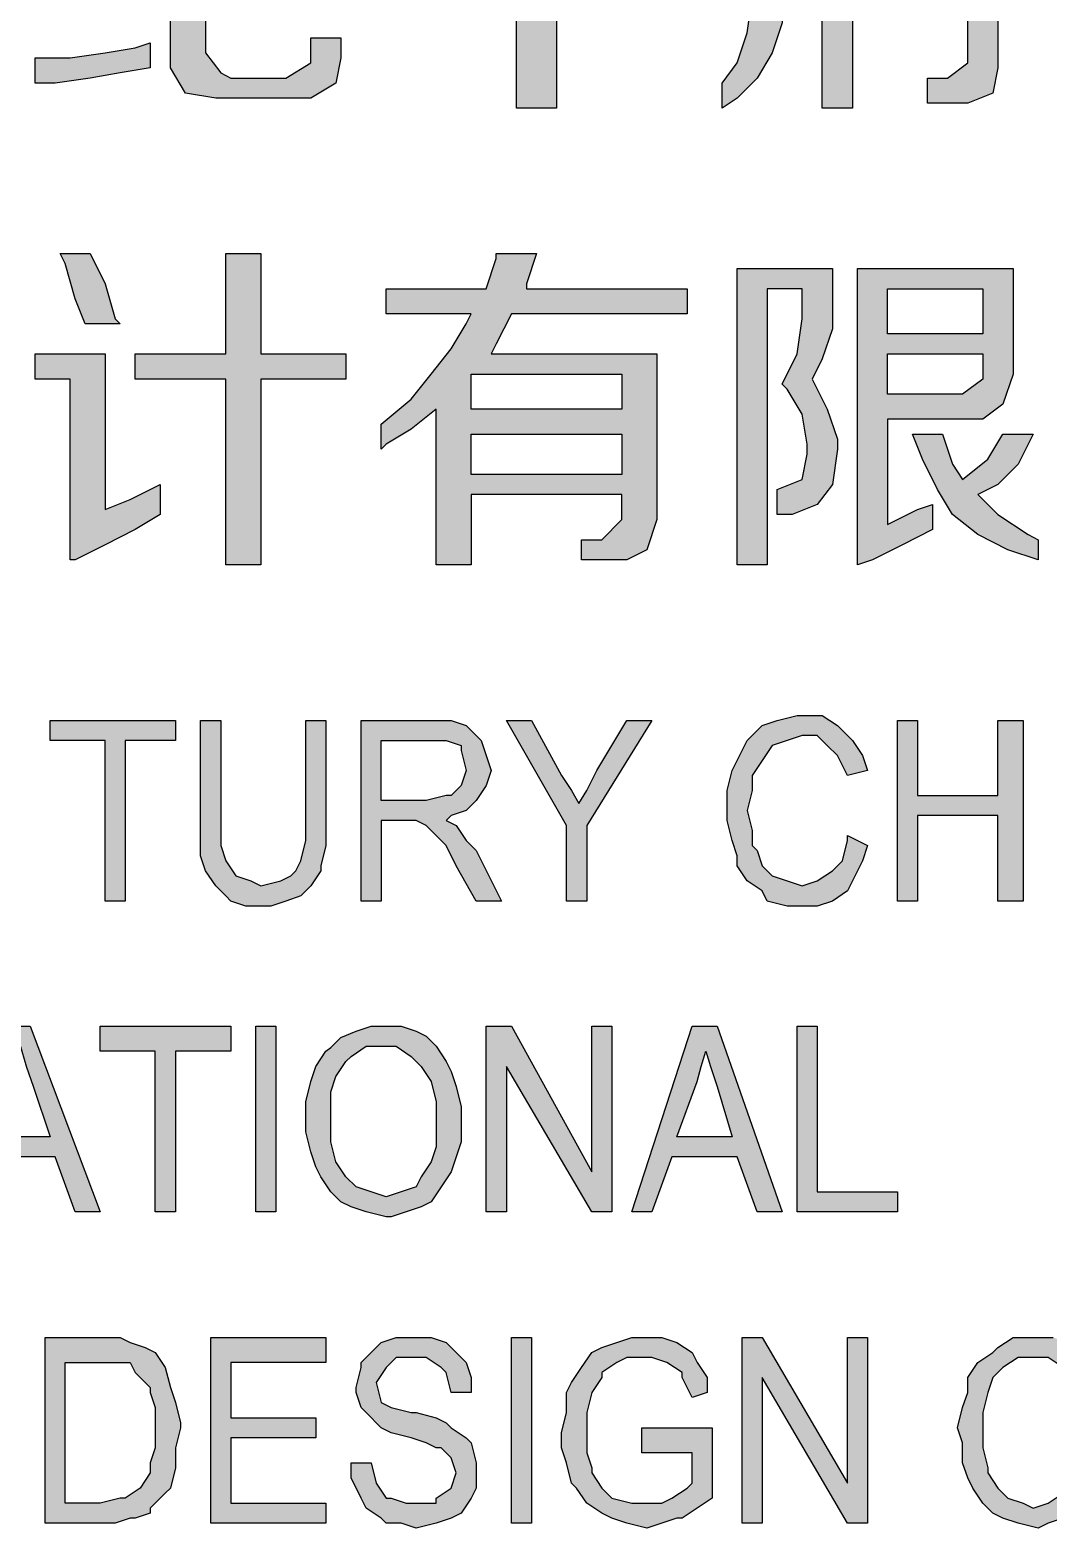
# Model space of a CAD drawing. Extents: x 815029915 to 815825525, y 579155098 to 579748855.
# Drawn here: x 815544057 to 815545371, y 579253276 to 579255209 of the extents above; entities that cross this region are included whole.
import ezdxf

# ---------------------------------------------------------------- set-up
doc = ezdxf.new("R2010")
doc.units = 0
doc.header["$LTSCALE"] = 100
doc.header["$MEASUREMENT"] = 0
doc.layers.add('TK', color=7, linetype='Continuous')

# ---------------------------------------------------------------- blocks, each defined once
blk = doc.blocks.new('cciad-logohatch')
h = blk.add_hatch(color=0)
h.dxf.hatch_style = 1
h.paths.add_polyline_path([(25.707, 17.129), (25.707, 18.059), (28.159, 18.059), (28.159, 18.307), (26.98, 18.307), (26.98, 18.601), (26.589, 18.601), (26.589, 18.307), (25.364, 18.307), (25.364, 17.031), (25.364, 16.639), (25.315, 16.294), (25.217, 16), (25.07, 15.804), (25.07, 15.559), (25.217, 15.657), (25.413, 15.853), (25.56, 16.098), (25.658, 16.391), (25.658, 16.737)])
h = blk.add_hatch(color=0)
h.dxf.hatch_style = 1
h.paths.add_polyline_path([(23.451, 16.982), (24.727, 16.982), (24.727, 17.227), (23.451, 17.227), (23.451, 18.157), (23.549, 18.157), (23.894, 18.157), (24.237, 18.157), (24.531, 18.258), (24.531, 18.503), (24.482, 18.503), (24.188, 18.405), (23.845, 18.405), (23.5, 18.405), (21.932, 18.405), (21.932, 18.157), (23.059, 18.157), (23.059, 17.227), (21.736, 17.227), (21.736, 16.982), (23.059, 16.982), (23.059, 15.559), (23.451, 15.559)])
h = blk.add_hatch(color=0)
h.dxf.hatch_style = 1
h.paths.add_polyline_path([(20.022, 17.129), (20.707, 17.129), (20.903, 17.129), (21.148, 17.276), (21.197, 17.57), (21.197, 18.405), (19.627, 18.405), (19.627, 18.209), (20.854, 18.209), (20.854, 17.619), (20.805, 17.472), (20.609, 17.374), (19.676, 17.374), (19.676, 16.098), (19.676, 15.951), (19.823, 15.706), (20.12, 15.657), (20.903, 15.657), (21.05, 15.657), (21.295, 15.804), (21.344, 16.049), (21.344, 16.245), (21.05, 16.245), (21.05, 16.098), (21.05, 16), (20.805, 15.853), (20.267, 15.853), (20.169, 15.902), (20.022, 16.098)])
h = blk.add_hatch(color=0)
h.dxf.hatch_style = 1
h.paths.add_polyline_path([(26.344, 17.374), (26.491, 17.57), (26.589, 17.912), (26.246, 17.912), (26.246, 17.864), (26.148, 17.521), (25.952, 17.276), (25.756, 17.031), (25.756, 16.835), (25.854, 16.884), (26.05, 16.982), (26.05, 15.559), (26.344, 15.559)])
h = blk.add_hatch(color=0)
h.dxf.hatch_style = 1
h.paths.add_polyline_path([(28.159, 17.472), (27.767, 17.472), (27.767, 17.912), (27.473, 17.912), (27.473, 17.472), (26.491, 17.472), (26.491, 17.227), (27.473, 17.227), (27.473, 16), (27.274, 15.853), (27.078, 15.853), (27.078, 15.608), (27.421, 15.608), (27.473, 15.608), (27.718, 15.706), (27.767, 15.951), (27.767, 17.227), (28.159, 17.227)])
h = blk.add_hatch(color=0)
h.dxf.hatch_style = 1
h.paths.add_polyline_path([(19.48, 16.196), (19.333, 16.147), (19.039, 16.098), (18.697, 16.049), (18.354, 16.049), (18.354, 15.804), (18.55, 15.804), (18.892, 15.853), (19.186, 15.902), (19.48, 15.951)])
h = blk.add_hatch(color=0)
h.dxf.hatch_style = 1
h.paths.add_polyline_path([(19.039, 13.842), (18.892, 14.136), (18.599, 14.136), (18.648, 14.038), (18.746, 13.695), (18.844, 13.45), (19.186, 13.45), (19.137, 13.499)])
h = blk.add_hatch(color=0)
h.dxf.hatch_style = 1
h.paths.add_polyline_path([(21.393, 13.156), (20.56, 13.156), (20.56, 14.136), (20.218, 14.136), (20.218, 13.156), (19.333, 13.156), (19.333, 12.909), (20.218, 12.909), (20.218, 11.094), (20.56, 11.094), (20.56, 12.909), (21.393, 12.909)])
h = blk.add_hatch(color=0)
h.dxf.hatch_style = 1
h.paths.add_polyline_path([(24.433, 13.156), (22.814, 13.156), (22.863, 13.254), (23.01, 13.548), (24.727, 13.548), (24.727, 13.793), (23.157, 13.793), (23.157, 13.842), (23.255, 14.136), (22.863, 14.136), (22.863, 14.087), (22.765, 13.793), (21.785, 13.793), (21.785, 13.548), (22.618, 13.548), (22.569, 13.45), (22.422, 13.205), (22.226, 12.958), (22.03, 12.713), (21.736, 12.468), (21.736, 12.223), (21.785, 12.272), (22.03, 12.419), (22.275, 12.615), (22.275, 11.094), (22.618, 11.094), (22.618, 11.782), (24.09, 11.782), (24.09, 11.537), (23.894, 11.339), (23.696, 11.339), (23.696, 11.143), (23.992, 11.143), (24.139, 11.143), (24.335, 11.241), (24.433, 11.537)])
h.paths.add_polyline_path([(22.618, 12.958), (24.09, 12.958), (24.09, 12.615), (22.618, 12.615)], flags=16)
h.paths.add_polyline_path([(22.618, 12.37), (24.09, 12.37), (24.09, 11.978), (22.618, 11.978)], flags=16)
h = blk.add_hatch(color=0)
h.dxf.hatch_style = 1
h.paths.add_polyline_path([(25.511, 13.793), (25.854, 13.793), (25.854, 13.499), (25.805, 13.156), (25.658, 12.86), (25.707, 12.811), (25.854, 12.566), (25.903, 12.272), (25.903, 12.174), (25.854, 11.929), (25.609, 11.831), (25.609, 11.586), (25.756, 11.586), (26.001, 11.684), (26.148, 11.88), (26.197, 12.223), (26.197, 12.321), (26.099, 12.615), (25.952, 12.909), (26.05, 13.107), (26.148, 13.401), (26.148, 13.793), (26.148, 13.989), (25.217, 13.989), (25.217, 11.094), (25.511, 11.094)])
h = blk.add_hatch(color=0)
h.dxf.hatch_style = 1
h.paths.add_polyline_path([(27.914, 12.958), (27.914, 13.989), (26.393, 13.989), (26.393, 11.094), (26.54, 11.143), (26.833, 11.29), (27.127, 11.439), (27.127, 11.684), (26.98, 11.635), (26.687, 11.488), (26.687, 12.517), (27.522, 12.517), (27.62, 12.517), (27.816, 12.664)])
h.paths.add_polyline_path([(26.687, 12.762), (26.687, 13.156), (27.62, 13.156), (27.62, 12.958), (27.62, 12.909), (27.421, 12.762)], flags=16)
h.paths.add_polyline_path([(26.687, 13.352), (26.687, 13.793), (27.62, 13.793), (27.62, 13.352)], flags=16)
h = blk.add_hatch(color=0)
h.dxf.hatch_style = 1
h.paths.add_polyline_path([(19.039, 13.156), (18.354, 13.156), (18.354, 12.909), (18.697, 12.909), (18.697, 11.143), (18.746, 11.143), (19.039, 11.29), (19.333, 11.439), (19.578, 11.586), (19.578, 11.88), (19.284, 11.733), (19.039, 11.635)])
h = blk.add_hatch(color=0)
h.dxf.hatch_style = 1
h.paths.add_polyline_path([(27.767, 11.88), (27.963, 12.076), (28.11, 12.37), (27.816, 12.37), (27.669, 12.125), (27.421, 11.929), (27.323, 12.076), (27.225, 12.37), (26.931, 12.37), (27.029, 12.125), (27.176, 11.831), (27.323, 11.586), (27.571, 11.39), (27.865, 11.241), (28.159, 11.143), (28.159, 11.339), (28.061, 11.39), (27.767, 11.586), (27.571, 11.782)])
h = blk.add_hatch(color=0)
h.dxf.hatch_style = 1
h.paths.add_polyline_path([(19.725, 9.573), (18.501, 9.573), (18.501, 9.377), (19.039, 9.377), (19.039, 7.807), (19.235, 7.807), (19.235, 9.377), (19.725, 9.377)])
h = blk.add_hatch(color=0)
h.dxf.hatch_style = 1
h.paths.add_polyline_path([(21.197, 9.573), (21.001, 9.573), (21.001, 8.397), (20.952, 8.201), (20.903, 8.103), (20.854, 8.054), (20.756, 8.005), (20.56, 7.956), (20.462, 8.005), (20.316, 8.054), (20.218, 8.201), (20.169, 8.348), (20.169, 8.544), (20.169, 9.573), (19.97, 9.573), (19.97, 8.544), (19.97, 8.446), (19.97, 8.25), (20.022, 8.103), (20.12, 7.956), (20.218, 7.856), (20.267, 7.807), (20.414, 7.758), (20.56, 7.758), (20.658, 7.758), (20.805, 7.807), (20.952, 7.856), (21.05, 7.956), (21.148, 8.103), (21.148, 8.152), (21.197, 8.348), (21.197, 8.544)])
h = blk.add_hatch(color=0)
h.dxf.hatch_style = 1
h.paths.add_polyline_path([(22.814, 9.083), (22.765, 9.23), (22.716, 9.377), (22.667, 9.426), (22.569, 9.524), (22.422, 9.573), (22.226, 9.573), (21.54, 9.573), (21.54, 7.807), (21.736, 7.807), (21.736, 8.593), (21.981, 8.593), (22.079, 8.593), (22.177, 8.544), (22.324, 8.397), (22.373, 8.348), (22.471, 8.152), (22.667, 7.807), (22.912, 7.807), (22.667, 8.299), (22.569, 8.397), (22.471, 8.544), (22.373, 8.593), (22.422, 8.642), (22.569, 8.691), (22.667, 8.789), (22.765, 8.936)])
h.paths.add_polyline_path([(22.52, 8.936), (22.422, 8.838), (22.373, 8.838), (22.177, 8.789), (21.736, 8.789), (21.736, 9.377), (22.226, 9.377), (22.373, 9.377), (22.52, 9.328), (22.52, 9.279), (22.569, 9.083)], flags=16)
h = blk.add_hatch(color=0)
h.dxf.hatch_style = 1
h.paths.add_polyline_path([(24.384, 9.573), (24.139, 9.573), (23.845, 9.083), (23.747, 8.887), (23.669, 8.759), (23.598, 8.887), (23.5, 9.034), (23.206, 9.573), (22.961, 9.573), (23.549, 8.544), (23.549, 7.807), (23.747, 7.807), (23.747, 8.544)])
h = blk.add_hatch(color=0)
h.dxf.hatch_style = 1
h.paths.add_polyline_path([(25.315, 8.691), (25.364, 8.887), (25.364, 9.034), (25.462, 9.181), (25.56, 9.328), (25.707, 9.377), (25.854, 9.426), (26.001, 9.426), (26.099, 9.328), (26.197, 9.23), (26.295, 9.034), (26.491, 9.083), (26.442, 9.23), (26.344, 9.377), (26.246, 9.475), (26.197, 9.524), (26.05, 9.622), (25.854, 9.622), (25.805, 9.622), (25.609, 9.573), (25.462, 9.524), (25.413, 9.475), (25.315, 9.377), (25.217, 9.181), (25.168, 9.083), (25.119, 8.887), (25.119, 8.691), (25.119, 8.593), (25.168, 8.397), (25.217, 8.25), (25.217, 8.152), (25.315, 8.005), (25.462, 7.905), (25.511, 7.807), (25.707, 7.758), (25.854, 7.758), (26.001, 7.758), (26.148, 7.807), (26.295, 7.905), (26.344, 8.005), (26.442, 8.201), (26.491, 8.348), (26.295, 8.446), (26.295, 8.397), (26.246, 8.201), (26.148, 8.103), (26.001, 8.005), (25.854, 7.956), (25.707, 8.005), (25.56, 8.054), (25.462, 8.152), (25.413, 8.299), (25.364, 8.348), (25.364, 8.495)])
h = blk.add_hatch(color=0)
h.dxf.hatch_style = 1
h.paths.add_polyline_path([(28.012, 9.573), (27.767, 9.573), (27.767, 8.838), (26.98, 8.838), (26.98, 9.573), (26.784, 9.573), (26.784, 7.807), (26.98, 7.807), (26.98, 8.642), (27.767, 8.642), (27.767, 7.807), (28.012, 7.807)])
h = blk.add_hatch(color=0)
h.dxf.hatch_style = 1
h.paths.add_polyline_path([(18.305, 6.582), (18.109, 6.582), (17.521, 4.767), (17.717, 4.767), (17.913, 5.306), (18.55, 5.306), (18.746, 4.767), (18.99, 4.767)])
h.paths.add_polyline_path([(17.962, 5.502), (18.109, 6.041), (18.158, 6.188), (18.211, 6.386), (18.224, 6.337), (18.271, 6.183), (18.336, 5.997), (18.501, 5.502)], flags=16)
h = blk.add_hatch(color=0)
h.dxf.hatch_style = 1
h.paths.add_polyline_path([(19.725, 6.337), (20.267, 6.337), (20.267, 6.582), (18.99, 6.582), (18.99, 6.337), (19.529, 6.337), (19.529, 4.767), (19.725, 4.767)])
h = blk.add_hatch(color=0)
h.dxf.hatch_style = 1
h.paths.add_polyline_path([(20.707, 6.582), (20.511, 6.582), (20.511, 4.767), (20.707, 4.767)])
h = blk.add_hatch(color=0)
h.dxf.hatch_style = 1
h.paths.add_polyline_path([(22.52, 5.649), (22.52, 5.796), (22.471, 5.992), (22.422, 6.139), (22.373, 6.239), (22.275, 6.386), (22.177, 6.484), (22.079, 6.533), (21.932, 6.582), (21.785, 6.582), (21.638, 6.582), (21.491, 6.533), (21.344, 6.472), (21.246, 6.373), (21.197, 6.337), (21.099, 6.188), (21.05, 6.041), (21.001, 5.845), (21.001, 5.649), (21.001, 5.551), (21.05, 5.355), (21.099, 5.208), (21.148, 5.11), (21.246, 4.963), (21.344, 4.865), (21.442, 4.816), (21.589, 4.767), (21.785, 4.718), (21.834, 4.718), (21.981, 4.767), (22.128, 4.816), (22.226, 4.865), (22.324, 5.012), (22.422, 5.159), (22.471, 5.306), (22.52, 5.453)])
h.paths.add_polyline_path([(21.246, 5.649), (21.246, 5.747), (21.246, 5.943), (21.295, 6.09), (21.393, 6.239), (21.442, 6.288), (21.589, 6.386), (21.785, 6.386), (21.883, 6.386), (22.03, 6.288), (22.128, 6.188), (22.226, 6.041), (22.275, 5.845), (22.275, 5.649), (22.275, 5.6), (22.275, 5.404), (22.226, 5.257), (22.128, 5.11), (22.079, 5.012), (21.932, 4.963), (21.785, 4.914), (21.638, 4.963), (21.491, 5.012), (21.393, 5.11), (21.295, 5.257), (21.246, 5.453)], flags=16)
h = blk.add_hatch(color=0)
h.dxf.hatch_style = 1
h.paths.add_polyline_path([(22.961, 6.188), (23.796, 4.767), (23.992, 4.767), (23.992, 6.582), (23.796, 6.582), (23.796, 5.159), (23.01, 6.582), (22.765, 6.582), (22.765, 4.767), (22.961, 4.767)])
h = blk.add_hatch(color=0)
h.dxf.hatch_style = 1
h.paths.add_polyline_path([(25.021, 6.582), (24.776, 6.582), (24.188, 4.767), (24.384, 4.767), (24.58, 5.306), (25.217, 5.306), (25.413, 4.767), (25.658, 4.767)])
h.paths.add_polyline_path([(25.168, 5.502), (24.629, 5.502), (24.825, 6.041), (24.866, 6.188), (24.911, 6.337), (24.957, 6.188), (25.021, 5.992)], flags=16)
h = blk.add_hatch(color=0)
h.dxf.hatch_style = 1
h.paths.add_polyline_path([(26.001, 6.582), (25.805, 6.582), (25.805, 4.767), (26.784, 4.767), (26.784, 4.963), (26.001, 4.963)])
h = blk.add_hatch(color=0)
h.dxf.hatch_style = 1
h.paths.add_polyline_path([(19.774, 2.656), (19.774, 2.705), (19.725, 2.903), (19.676, 3.05), (19.627, 3.246), (19.529, 3.393), (19.431, 3.442), (19.284, 3.491), (19.186, 3.54), (18.99, 3.54), (18.452, 3.54), (18.452, 1.725), (19.039, 1.725), (19.137, 1.725), (19.284, 1.774), (19.333, 1.774), (19.48, 1.823), (19.48, 1.872), (19.627, 2.019), (19.676, 2.068), (19.725, 2.264), (19.725, 2.46)])
h.paths.add_polyline_path([(19.529, 2.46), (19.48, 2.313), (19.48, 2.215), (19.382, 2.068), (19.235, 1.97), (19.186, 1.97), (18.99, 1.921), (18.648, 1.921), (18.648, 3.295), (18.99, 3.295), (19.137, 3.295), (19.284, 3.295), (19.333, 3.197), (19.48, 3.05), (19.48, 3.001), (19.529, 2.854), (19.529, 2.656)], flags=16)
h = blk.add_hatch(color=0)
h.dxf.hatch_style = 1
h.paths.add_polyline_path([(21.099, 2.754), (20.267, 2.754), (20.267, 3.295), (21.197, 3.295), (21.197, 3.54), (20.071, 3.54), (20.071, 1.725), (21.197, 1.725), (21.197, 1.921), (20.267, 1.921), (20.267, 2.558), (21.099, 2.558)])
h = blk.add_hatch(color=0)
h.dxf.hatch_style = 1
h.paths.add_polyline_path([(22.422, 2.656), (22.373, 2.705), (22.275, 2.754), (22.079, 2.805), (22.03, 2.805), (21.834, 2.854), (21.736, 2.903), (21.687, 3.099), (21.785, 3.246), (21.883, 3.344), (22.03, 3.344), (22.177, 3.344), (22.324, 3.246), (22.373, 3.197), (22.422, 3.001), (22.618, 3.001), (22.618, 3.148), (22.569, 3.295), (22.471, 3.393), (22.373, 3.491), (22.226, 3.54), (22.03, 3.54), (21.883, 3.54), (21.736, 3.491), (21.687, 3.442), (21.54, 3.295), (21.54, 3.246), (21.491, 3.05), (21.491, 3.001), (21.54, 2.854), (21.589, 2.805), (21.736, 2.656), (21.834, 2.607), (22.03, 2.558), (22.177, 2.509), (22.275, 2.46), (22.324, 2.46), (22.422, 2.362), (22.471, 2.215), (22.422, 2.068), (22.275, 1.97), (22.275, 1.921), (22.079, 1.921), (21.981, 1.921), (21.834, 1.97), (21.785, 1.97), (21.687, 2.117), (21.638, 2.313), (21.442, 2.313), (21.442, 2.166), (21.54, 1.97), (21.589, 1.872), (21.736, 1.774), (21.785, 1.725), (21.932, 1.725), (22.079, 1.676), (22.275, 1.725), (22.422, 1.774), (22.52, 1.823), (22.618, 1.97), (22.667, 2.068), (22.667, 2.215), (22.667, 2.313), (22.618, 2.509), (22.569, 2.558)])
h = blk.add_hatch(color=0)
h.dxf.hatch_style = 1
h.paths.add_polyline_path([(23.206, 3.54), (23.01, 3.54), (23.01, 1.725), (23.206, 1.725)])
h = blk.add_hatch(color=0)
h.dxf.hatch_style = 1
h.paths.add_polyline_path([(23.747, 2.607), (23.747, 2.805), (23.796, 3.001), (23.894, 3.148), (23.894, 3.197), (24.041, 3.295), (24.139, 3.344), (24.286, 3.344), (24.384, 3.344), (24.531, 3.295), (24.678, 3.197), (24.678, 3.148), (24.776, 2.952), (24.923, 3.001), (24.923, 3.148), (24.825, 3.295), (24.776, 3.393), (24.629, 3.491), (24.482, 3.54), (24.286, 3.54), (24.188, 3.54), (24.041, 3.491), (23.894, 3.442), (23.796, 3.393), (23.696, 3.246), (23.598, 3.099), (23.549, 3.001), (23.549, 2.805), (23.5, 2.607), (23.5, 2.46), (23.549, 2.313), (23.598, 2.117), (23.647, 2.068), (23.747, 1.921), (23.894, 1.823), (23.992, 1.774), (24.139, 1.725), (24.335, 1.676), (24.482, 1.725), (24.629, 1.774), (24.678, 1.774), (24.825, 1.872), (24.972, 1.97), (24.972, 2.656), (24.286, 2.656), (24.286, 2.411), (24.776, 2.411), (24.776, 2.117), (24.727, 2.068), (24.58, 1.97), (24.482, 1.921), (24.286, 1.921), (24.188, 1.921), (23.992, 1.97), (23.894, 2.068), (23.796, 2.215), (23.796, 2.264), (23.747, 2.411)])
h = blk.add_hatch(color=0)
h.dxf.hatch_style = 1
h.paths.add_polyline_path([(25.462, 3.148), (26.295, 1.725), (26.491, 1.725), (26.491, 3.54), (26.295, 3.54), (26.295, 2.117), (25.462, 3.54), (25.266, 3.54), (25.266, 1.725), (25.462, 1.725)])
h = blk.add_hatch(color=0)
h.dxf.hatch_style = 1
h.paths.add_polyline_path([(27.669, 3.001), (27.718, 3.148), (27.816, 3.246), (27.963, 3.344), (28.11, 3.344), (28.257, 3.344), (28.403, 3.246), (28.501, 3.148), (28.55, 2.952), (28.746, 3.05), (28.746, 3.148), (28.648, 3.295), (28.55, 3.442), (28.452, 3.491), (28.305, 3.54), (28.159, 3.54), (28.061, 3.54), (27.914, 3.54), (27.767, 3.442), (27.718, 3.393), (27.571, 3.295), (27.473, 3.148), (27.473, 3.001), (27.421, 2.854), (27.372, 2.656), (27.421, 2.509), (27.421, 2.313), (27.473, 2.166), (27.522, 2.068), (27.62, 1.921), (27.718, 1.823), (27.816, 1.774), (27.963, 1.725), (28.159, 1.676), (28.257, 1.725), (28.403, 1.774), (28.55, 1.823), (28.648, 1.97), (28.746, 2.117), (28.795, 2.313), (28.55, 2.362), (28.55, 2.313), (28.501, 2.117), (28.403, 2.019), (28.257, 1.921), (28.11, 1.872), (28.012, 1.921), (27.865, 1.97), (27.767, 2.068), (27.669, 2.215), (27.669, 2.264), (27.62, 2.46), (27.62, 2.656), (27.62, 2.805)])
blk = doc.blocks.new('WMF3')
for points in [[(19.1666, -6.8679), (19.1666, -6.1564), (18.5052, -6.1564), (18.5052, -6.0339), (19.1666, -6.0339), (19.1666, -5.5685), (18.6032, -5.5685), (18.6032, -5.4448), (19.3871, -5.4448), (19.5597, -5.4448), (19.7311, -5.4448), (19.8781, -5.3959), (19.9026, -5.3959), (19.9026, -5.5183), (19.7556, -5.5685), (19.5842, -5.5685), (19.4115, -5.5685), (19.3626, -5.5685), (19.3626, -6.0339), (20.0006, -6.0339), (20.0006, -6.1564), (19.3626, -6.1564), (19.3626, -6.8679)], [(20.1721, -6.8679), (20.1721, -6.7454), (20.2455, -6.6474), (20.2945, -6.5005), (20.319, -6.3278), (20.319, -6.1319), (20.319, -5.4938), (20.9314, -5.4938), (20.9314, -5.3469), (21.1273, -5.3469), (21.1273, -5.4938), (21.7164, -5.4938), (21.7164, -5.6175), (20.4905, -5.6175), (20.4905, -6.0829), (20.466, -6.2788), (20.466, -6.4515), (20.417, -6.5984), (20.3435, -6.7209), (20.2455, -6.8189)], [(20.6619, -6.8679), (20.6619, -6.1564), (20.564, -6.2053), (20.515, -6.2298), (20.515, -6.1319), (20.613, -6.0094), (20.7109, -5.8869), (20.7599, -5.7155), (20.7599, -5.691), (20.9314, -5.691), (20.8824, -5.8624), (20.8089, -5.9604), (20.8089, -6.8679)], [(21.1763, -6.8434), (21.1763, -6.7209), (21.2743, -6.7209), (21.3735, -6.6474), (21.3735, -6.0339), (20.8824, -6.0339), (20.8824, -5.9114), (21.3735, -5.9114), (21.3735, -5.691), (21.5204, -5.691), (21.5204, -5.9114), (21.7164, -5.9114), (21.7164, -6.0339), (21.5204, -6.0339), (21.5204, -6.6719), (21.4959, -6.7944), (21.3735, -6.8434), (21.3478, -6.8434)], [(16.8139, -6.7454), (16.8139, -6.6229), (16.9854, -6.6229), (17.1569, -6.5984), (17.3038, -6.5739), (17.3773, -6.5494), (17.3773, -6.6719), (17.2303, -6.6964), (17.0834, -6.7209), (16.9119, -6.7454)], [(17.0589, -7.9223), (17.0099, -7.7998), (16.9609, -7.6284), (16.9364, -7.5794), (17.0834, -7.5794), (17.1569, -7.7264), (17.2058, -7.8978), (17.2303, -7.9223)], [(17.7459, -9.1004), (17.7459, -8.1929), (17.3038, -8.1929), (17.3038, -8.0693), (17.7459, -8.0693), (17.7459, -7.5794), (17.9174, -7.5794), (17.9174, -8.0693), (18.3338, -8.0693), (18.3338, -8.1929), (17.9174, -8.1929), (17.9174, -9.1004)], [(18.7747, -9.1004), (18.7747, -8.3399), (18.6522, -8.4379), (18.5297, -8.5114), (18.5052, -8.5359), (18.5052, -8.4134), (18.6522, -8.2909), (18.7502, -8.1684), (18.8482, -8.0448), (18.9216, -7.9223), (18.9461, -7.8733), (18.5297, -7.8733), (18.5297, -7.7509), (19.0196, -7.7509), (19.0686, -7.6039), (19.0686, -7.5794), (19.2646, -7.5794), (19.2156, -7.7264), (19.2156, -7.7509), (20.0006, -7.7509), (20.0006, -7.8733), (19.1421, -7.8733), (19.0686, -8.0203), (19.0441, -8.0693), (19.8536, -8.0693), (19.8536, -8.8788), (19.8046, -9.0269), (19.7066, -9.0759), (19.6332, -9.0759), (19.485, -9.0759), (19.485, -8.9779), (19.5842, -8.9779), (19.6822, -8.8788), (19.6822, -8.7563), (18.9461, -8.7563), (18.9461, -9.1004)], [(20.2455, -9.1004), (20.2455, -7.6529), (20.7109, -7.6529), (20.7109, -7.7509), (20.7109, -7.9468), (20.6619, -8.0938), (20.613, -8.1929), (20.6864, -8.3399), (20.7354, -8.4869), (20.7354, -8.5359), (20.7109, -8.7073), (20.6375, -8.8053), (20.515, -8.8543), (20.4415, -8.8543), (20.4415, -8.7318), (20.564, -8.6828), (20.5885, -8.5603), (20.5885, -8.5114), (20.564, -8.3644), (20.4905, -8.2419), (20.466, -8.2174), (20.5395, -8.0693), (20.564, -7.8978), (20.564, -7.7509), (20.3925, -7.7509), (20.3925, -9.1004)], [(20.8334, -9.1004), (20.8334, -7.6529), (21.5939, -7.6529), (21.5939, -8.1684), (21.5449, -8.3154), (21.4469, -8.3889), (21.398, -8.3889), (20.9804, -8.3889), (20.9804, -8.9033), (21.1273, -8.8298), (21.2008, -8.8053), (21.2008, -8.9278), (21.0539, -9.0024), (20.9069, -9.0759)], [(20.9804, -7.9713), (20.9804, -7.7509), (21.4469, -7.7509), (21.4469, -7.9713)], [(16.9854, -9.0759), (16.9854, -8.1929), (16.8139, -8.1929), (16.8139, -8.0693), (17.1569, -8.0693), (17.1569, -8.8298), (17.2793, -8.7808), (17.4263, -8.7073), (17.4263, -8.8543), (17.3038, -8.9278), (17.1569, -9.0024), (17.0099, -9.0759)], [(20.9804, -8.2664), (20.9804, -8.0693), (21.4469, -8.0693), (21.4469, -8.1684), (21.4469, -8.1929), (21.3478, -8.2664)], [(18.9461, -8.3399), (18.9461, -8.1684), (19.6822, -8.1684), (19.6822, -8.3399)], [(18.9461, -8.6583), (18.9461, -8.4624), (19.6822, -8.4624), (19.6822, -8.6583)], [(21.2988, -8.8543), (21.2253, -8.7318), (21.1518, -8.5848), (21.1029, -8.4624), (21.2498, -8.4624), (21.2988, -8.6093), (21.3478, -8.6828), (21.4714, -8.5848), (21.5449, -8.4624), (21.6919, -8.4624), (21.6184, -8.6093), (21.5204, -8.7073), (21.4225, -8.7563), (21.5204, -8.8543), (21.6674, -8.9523), (21.7164, -8.9779), (21.7164, -9.0759), (21.5694, -9.0269), (21.4225, -8.9523)], [(17.1569, -10.7439), (17.1569, -9.9589), (16.8874, -9.9589), (16.8874, -9.8609), (17.4998, -9.8609), (17.4998, -9.9589), (17.2548, -9.9589), (17.2548, -10.7439)], [(17.8439, -10.7684), (17.7704, -10.7439), (17.7459, -10.7194), (17.6969, -10.6692), (17.6479, -10.5958), (17.6223, -10.5223), (17.6223, -10.4243), (17.6223, -10.3753), (17.6223, -9.8609), (17.7214, -9.8609), (17.7214, -10.3753), (17.7214, -10.4733), (17.7459, -10.5468), (17.7949, -10.6202), (17.8684, -10.6447), (17.9174, -10.6692), (18.0153, -10.6447), (18.0643, -10.6202), (18.0888, -10.5958), (18.1133, -10.5468), (18.1378, -10.4488), (18.1378, -9.8609), (18.2358, -9.8609), (18.2358, -10.3753), (18.2358, -10.4733), (18.2113, -10.5713), (18.2113, -10.5958), (18.1623, -10.6692), (18.1133, -10.7194), (18.0398, -10.7439), (17.9664, -10.7684), (17.9174, -10.7684)], [(18.4073, -10.7439), (18.4073, -9.8609), (18.7502, -9.8609), (18.8482, -9.8609), (18.9216, -9.8854), (18.9706, -9.9344), (18.9951, -9.9589), (19.0196, -10.0324), (19.0441, -10.1059), (19.0196, -10.1793), (18.9706, -10.2528), (18.9216, -10.3018), (18.8482, -10.3263), (18.8237, -10.3508), (18.8727, -10.3753), (18.9216, -10.4488), (18.9706, -10.4978), (19.0931, -10.7439), (18.9706, -10.7439), (18.8727, -10.5713), (18.8237, -10.4733), (18.7992, -10.4488), (18.7257, -10.3753), (18.6767, -10.3508), (18.6277, -10.3508), (18.5052, -10.3508), (18.5052, -10.7439)], [(19.4115, -10.7439), (19.4115, -10.3753), (19.1176, -9.8609), (19.2401, -9.8609), (19.3871, -10.1303), (19.436, -10.2038), (19.4717, -10.2678), (19.5107, -10.2038), (19.5597, -10.1059), (19.7066, -9.8609), (19.8291, -9.8609), (19.5107, -10.3753), (19.5107, -10.7439)], [(20.3925, -10.7439), (20.368, -10.6949), (20.2945, -10.6447), (20.2455, -10.5713), (20.2455, -10.5223), (20.221, -10.4488), (20.1965, -10.3508), (20.1965, -10.3018), (20.1965, -10.2038), (20.221, -10.1059), (20.2455, -10.0569), (20.2945, -9.9589), (20.3435, -9.9099), (20.368, -9.8854), (20.4415, -9.8609), (20.5395, -9.8364), (20.564, -9.8364), (20.6619, -9.8364), (20.7354, -9.8854), (20.7599, -9.9099), (20.8089, -9.9589), (20.8579, -10.0324), (20.8824, -10.1059), (20.7844, -10.1303), (20.7354, -10.0324), (20.6864, -9.9834), (20.6375, -9.9344), (20.564, -9.9344), (20.4905, -9.9589), (20.417, -9.9834), (20.368, -10.0569), (20.319, -10.1303), (20.319, -10.2038), (20.2945, -10.3018), (20.319, -10.3998), (20.319, -10.4733), (20.3435, -10.4978), (20.368, -10.5713), (20.417, -10.6202), (20.4905, -10.6447), (20.564, -10.6692), (20.6375, -10.6447), (20.7109, -10.5958), (20.7599, -10.5468), (20.7844, -10.4488), (20.7844, -10.4243), (20.8824, -10.4733), (20.8579, -10.5468), (20.8089, -10.6447), (20.7844, -10.6949), (20.7109, -10.7439), (20.6375, -10.7684), (20.564, -10.7684), (20.4905, -10.7684)], [(21.0294, -10.7439), (21.0294, -9.8609), (21.1273, -9.8609), (21.1273, -10.2283), (21.5204, -10.2283), (21.5204, -9.8609), (21.6429, -9.8609), (21.6429, -10.7439), (21.5204, -10.7439), (21.5204, -10.3263), (21.1273, -10.3263), (21.1273, -10.7439)], [(18.5052, -10.2528), (18.5052, -9.9589), (18.7502, -9.9589), (18.8237, -9.9589), (18.8972, -9.9834), (18.8972, -10.0079), (18.9216, -10.1059), (18.8972, -10.1793), (18.8482, -10.2283), (18.8237, -10.2283), (18.7257, -10.2528)], [(17.0099, -12.2637), (16.9119, -11.9943), (16.5935, -11.9943), (16.4955, -12.2637), (16.3975, -12.2637), (16.6915, -11.3563), (16.7894, -11.3563), (17.1324, -12.2637)], [(17.4018, -12.2637), (17.4018, -11.4787), (17.1324, -11.4787), (17.1324, -11.3563), (17.7704, -11.3563), (17.7704, -11.4787), (17.4998, -11.4787), (17.4998, -12.2637)], [(17.8929, -12.2637), (17.8929, -11.3563), (17.9908, -11.3563), (17.9908, -12.2637)], [(18.3093, -12.2147), (18.2603, -12.1658), (18.2113, -12.0923), (18.1868, -12.0433), (18.1623, -11.9698), (18.1378, -11.8718), (18.1378, -11.8228), (18.1378, -11.7248), (18.1623, -11.6269), (18.1868, -11.5534), (18.2358, -11.4787), (18.2603, -11.4607), (18.3093, -11.411), (18.3828, -11.3808), (18.4562, -11.3563), (18.5297, -11.3563), (18.6032, -11.3563), (18.6767, -11.3808), (18.7257, -11.4052), (18.7747, -11.4542), (18.8237, -11.5277), (18.8482, -11.5779), (18.8727, -11.6514), (18.8972, -11.7493), (18.8972, -11.8228), (18.8972, -11.9208), (18.8727, -11.9943), (18.8482, -12.0678), (18.7992, -12.1413), (18.7502, -12.2147), (18.7012, -12.2392), (18.6277, -12.2637), (18.5542, -12.2882), (18.5297, -12.2882), (18.4318, -12.2637), (18.3583, -12.2392)], [(19.0196, -12.2637), (19.0196, -11.3563), (19.1421, -11.3563), (19.5352, -12.0678), (19.5352, -11.3563), (19.6332, -11.3563), (19.6332, -12.2637), (19.5352, -12.2637), (19.1176, -11.5534), (19.1176, -12.2637)], [(19.7311, -12.2637), (20.0251, -11.3563), (20.1476, -11.3563), (20.466, -12.2637), (20.3435, -12.2637), (20.2455, -11.9943), (19.9271, -11.9943), (19.8291, -12.2637)], [(20.5395, -12.2637), (20.5395, -11.3563), (20.6375, -11.3563), (20.6375, -12.1658), (21.0294, -12.1658), (21.0294, -12.2637)], [(16.618, -11.8963), (16.6915, -11.6269), (16.716, -11.5534), (16.7425, -11.4545), (16.7493, -11.4787), (16.7726, -11.5559), (16.8051, -11.6485), (16.8874, -11.8963)], [(18.3828, -12.1413), (18.3338, -12.0923), (18.2848, -12.0188), (18.2603, -11.9208), (18.2603, -11.8228), (18.2603, -11.7738), (18.2603, -11.6759), (18.2848, -11.6024), (18.3338, -11.5277), (18.3583, -11.5032), (18.4318, -11.4542), (18.5297, -11.4542), (18.5787, -11.4542), (18.6522, -11.5032), (18.7012, -11.5534), (18.7502, -11.6269), (18.7747, -11.7248), (18.7747, -11.8228), (18.7747, -11.8473), (18.7747, -11.9453), (18.7502, -12.0188), (18.7012, -12.0923), (18.6767, -12.1413), (18.6032, -12.1658), (18.5297, -12.1902), (18.4562, -12.1658)], [(19.9516, -11.8963), (20.0496, -11.6269), (20.0699, -11.5534), (20.0924, -11.4787), (20.1159, -11.5534), (20.1476, -11.6514), (20.221, -11.8963)], [(16.8629, -13.7847), (16.8629, -12.8773), (17.1324, -12.8773), (17.2303, -12.8773), (17.2793, -12.9018), (17.3528, -12.9263), (17.4018, -12.9508), (17.4508, -13.0242), (17.4753, -13.1222), (17.4998, -13.1957), (17.5243, -13.2948), (17.5243, -13.3193), (17.4998, -13.4173), (17.4998, -13.5153), (17.4753, -13.6133), (17.4508, -13.6378), (17.3773, -13.7113), (17.3773, -13.7358), (17.3038, -13.7602), (17.2793, -13.7602), (17.2058, -13.7847), (17.1569, -13.7847)], [(17.6724, -13.7847), (17.6724, -12.8773), (18.2358, -12.8773), (18.2358, -12.9997), (17.7704, -12.9997), (17.7704, -13.2703), (18.1868, -13.2703), (18.1868, -13.3683), (17.7704, -13.3683), (17.7704, -13.6868), (18.2358, -13.6868), (18.2358, -13.7847)], [(18.4318, -13.7113), (18.4073, -13.6623), (18.3583, -13.5643), (18.3583, -13.4908), (18.4562, -13.4908), (18.4807, -13.5888), (18.5297, -13.6623), (18.5542, -13.6623), (18.6277, -13.6868), (18.6767, -13.6868), (18.7747, -13.6868), (18.7747, -13.6623), (18.8482, -13.6133), (18.8727, -13.5398), (18.8482, -13.4663), (18.7992, -13.4173), (18.7747, -13.4173), (18.7257, -13.3928), (18.6522, -13.3683), (18.5542, -13.3438), (18.5052, -13.3193), (18.4318, -13.2447), (18.4073, -13.2202), (18.3828, -13.1467), (18.3828, -13.1222), (18.4073, -13.0242), (18.4073, -12.9997), (18.4807, -12.9263), (18.5052, -12.9018), (18.5787, -12.8773), (18.6522, -12.8773), (18.7502, -12.8773), (18.8237, -12.9018), (18.8727, -12.9508), (18.9216, -12.9997), (18.9461, -13.0732), (18.9461, -13.1467), (18.8482, -13.1467), (18.8237, -13.0487), (18.7992, -13.0242), (18.7257, -12.9752), (18.6522, -12.9752), (18.5787, -12.9752), (18.5297, -13.0242), (18.4807, -13.0977), (18.5052, -13.1957), (18.5542, -13.2202), (18.6522, -13.2447), (18.6767, -13.2447), (18.7747, -13.2703), (18.8237, -13.2948), (18.8482, -13.3193), (18.9216, -13.3683), (18.9461, -13.3928), (18.9706, -13.4908), (18.9706, -13.5398), (18.9706, -13.6133), (18.9461, -13.6623), (18.8972, -13.7358), (18.8482, -13.7602), (18.7747, -13.7847), (18.6767, -13.8092), (18.6032, -13.7847), (18.5297, -13.7847), (18.5052, -13.7602)], [(19.1421, -13.7847), (19.1421, -12.8773), (19.2401, -12.8773), (19.2401, -13.7847)], [(19.436, -13.5888), (19.4115, -13.4908), (19.3871, -13.4173), (19.3871, -13.3438), (19.4115, -13.2447), (19.4115, -13.1467), (19.436, -13.0977), (19.485, -13.0242), (19.5352, -12.9508), (19.5842, -12.9263), (19.6577, -12.9018), (19.7311, -12.8773), (19.7801, -12.8773), (19.8781, -12.8773), (19.9516, -12.9018), (20.0251, -12.9508), (20.0496, -12.9997), (20.0986, -13.0732), (20.0986, -13.1467), (20.0251, -13.1712), (19.9761, -13.0732), (19.9761, -13.0487), (19.9026, -12.9997), (19.8291, -12.9752), (19.7801, -12.9752), (19.7066, -12.9752), (19.6577, -12.9997), (19.5842, -13.0487), (19.5842, -13.0732), (19.5352, -13.1467), (19.5107, -13.2447), (19.5107, -13.3438), (19.5107, -13.4418), (19.5352, -13.5153), (19.5352, -13.5398), (19.5842, -13.6133), (19.6332, -13.6623), (19.7311, -13.6868), (19.7801, -13.6868), (19.8781, -13.6868), (19.9271, -13.6623), (20.0006, -13.6133), (20.0251, -13.5888), (20.0251, -13.4418), (19.7801, -13.4418), (19.7801, -13.3193), (20.1231, -13.3193), (20.1231, -13.6623), (20.0496, -13.7113), (19.9761, -13.7602), (19.9516, -13.7602), (19.8781, -13.7847), (19.8046, -13.8092), (19.7066, -13.7847), (19.6332, -13.7602), (19.5842, -13.7358), (19.5107, -13.6868), (19.4605, -13.6133)], [(20.27, -13.7847), (20.27, -12.8773), (20.368, -12.8773), (20.7844, -13.5888), (20.7844, -12.8773), (20.8824, -12.8773), (20.8824, -13.7847), (20.7844, -13.7847), (20.368, -13.0732), (20.368, -13.7847)], [(16.9609, -13.6868), (16.9609, -12.9997), (17.1324, -12.9997), (17.2058, -12.9997), (17.2793, -12.9997), (17.3038, -13.0487), (17.3773, -13.1222), (17.3773, -13.1467), (17.4018, -13.2202), (17.4018, -13.3193), (17.4018, -13.4173), (17.3773, -13.4908), (17.3773, -13.5398), (17.3283, -13.6133), (17.2548, -13.6623), (17.2303, -13.6623), (17.1324, -13.6868)]]:
    blk.add_lwpolyline(points, close=True)
for points in [[(17.6479, -6.0829), (17.6479, -6.5984), (17.7214, -6.6964), (17.7704, -6.7209), (18.0398, -6.7209), (18.1623, -6.6474), (18.1623, -6.5984), (18.1623, -6.5249), (18.3093, -6.5249), (18.3093, -6.6229), (18.2848, -6.7454), (18.1623, -6.8189), (18.0888, -6.8189), (17.6969, -6.8189), (17.5488, -6.7944), (17.4753, -6.6719), (17.4753, -6.5984), (17.4753, -5.9604)], [(21.8389, -13.0242), (21.7654, -12.9752), (21.6919, -12.9752), (21.6184, -12.9752), (21.5449, -13.0242), (21.4959, -13.0732), (21.4714, -13.1467), (21.4469, -13.2447), (21.4469, -13.3193), (21.4469, -13.4173), (21.4714, -13.5153), (21.4714, -13.5398), (21.5204, -13.6133), (21.5694, -13.6623), (21.6429, -13.6868), (21.6919, -13.7113), (21.7654, -13.6868), (21.8389, -13.6378)], [(21.8389, -13.7602), (21.7654, -13.7847), (21.7164, -13.8092), (21.6184, -13.7847), (21.5449, -13.7602), (21.4959, -13.7358), (21.4469, -13.6868), (21.398, -13.6133), (21.3735, -13.5643), (21.3478, -13.4908), (21.3478, -13.3928), (21.3233, -13.3193), (21.3478, -13.2202), (21.3735, -13.1467), (21.3735, -13.0732), (21.4225, -12.9997), (21.4959, -12.9508), (21.5204, -12.9263), (21.5939, -12.8773), (21.6674, -12.8773), (21.7164, -12.8773), (21.7899, -12.8773)]]:
    blk.add_lwpolyline(points)
blk = doc.blocks.new('cciad-logoline')
at = {"xscale": 2, "yscale": 2, "zscale": 2}
blk.add_blockref('WMF3', (-15.274, 29.294), dxfattribs=at)
blk = doc.blocks.new('cciad-logo')
at = {"color": 0}
for name in ['cciad-logohatch', 'cciad-logoline']:
    blk.add_blockref(name, (0, 0), dxfattribs=at)
blk = doc.blocks.new('CCIAD-TK-A2-图签')
at = {"layer": 'TK', "color": 0, "xscale": 1.32, "yscale": 1.32, "zscale": 1.32}
blk.add_blockref('cciad-logo', (532.639, 358.248), dxfattribs=at)

msp = doc.modelspace()

# ---------------------------------------------------------------- block references
at = {"layer": 'TK', "xscale": 100, "yscale": 100, "zscale": 100}
msp.add_blockref('CCIAD-TK-A2-图签', (815488377.3, 579217229.9), dxfattribs=at)

doc.saveas('drawing.dxf')
